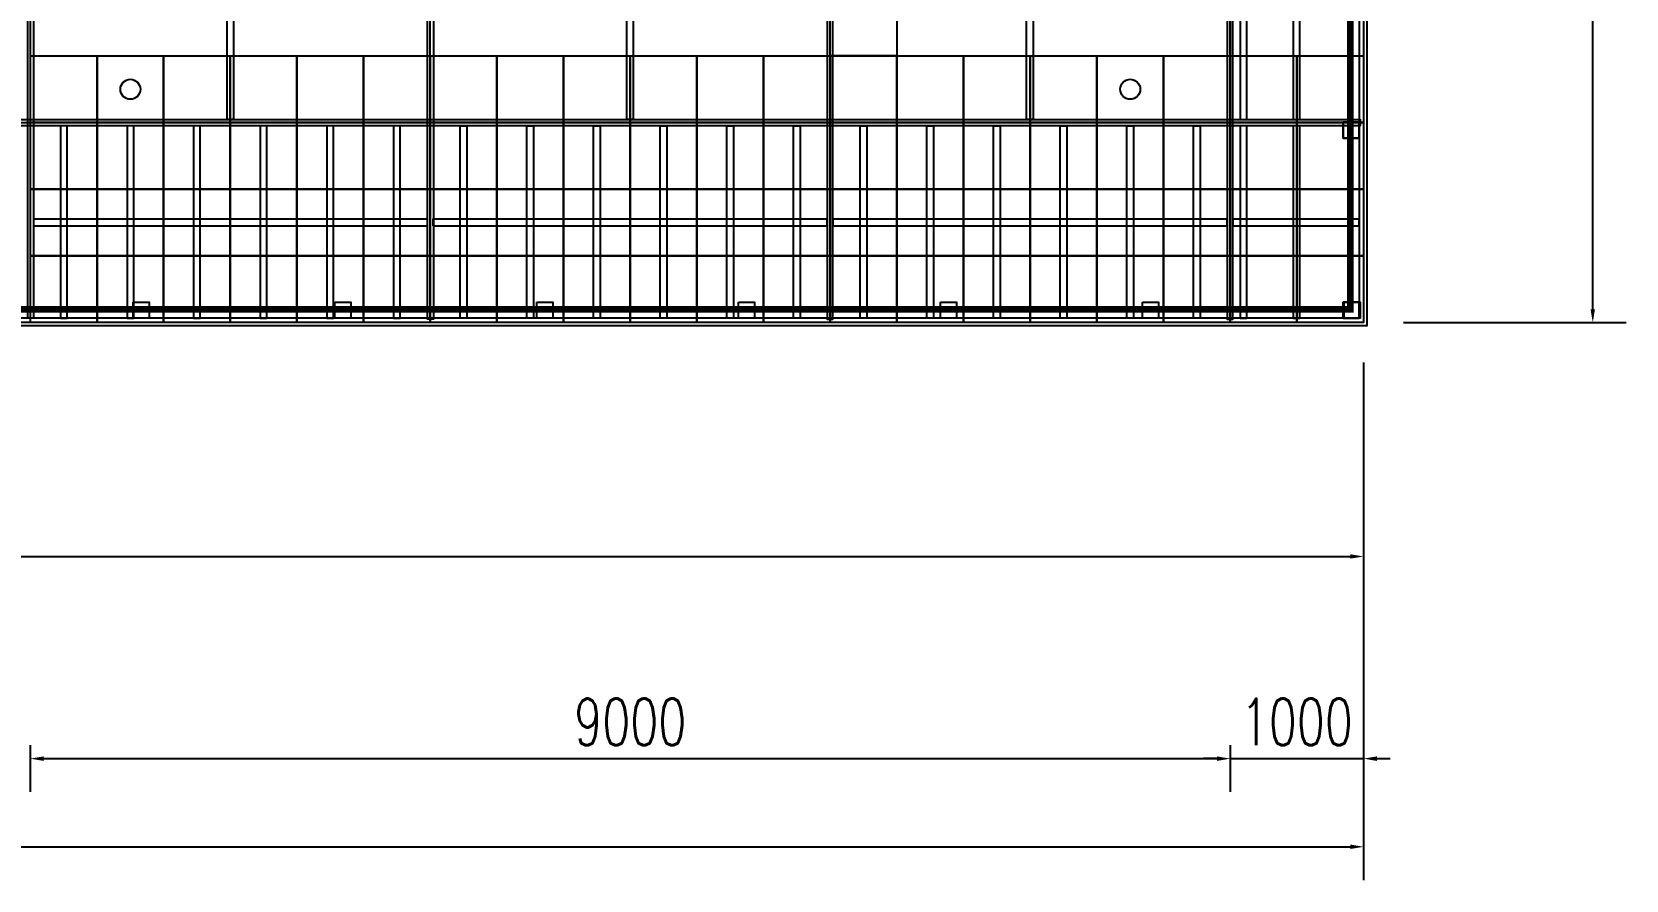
# Model space of a CAD drawing. Header units: millimetres. Extents: x -38645 to 143575, y -84298 to 156976.
# Drawn here: x -12008 to -50, y -79150 to -72788 of the extents above; entities that cross this region are included whole.
import ezdxf

# ---------------------------------------------------------------- set-up
doc = ezdxf.new("R2010")
doc.units = ezdxf.units.MM
doc.header["$LTSCALE"] = 1000
for name, color, linetype in [('DOTE', 1, 'Continuous'), ('PUB_DIM', 3, 'Continuous'), ('W- bollard系船栓', 4, 'Continuous'), ('W-FLOAT_BOWL浮筒', 253, 'Continuous'), ('W-PLASTIC_RAILINGS塑木栏杆', 6, 'Continuous'), ('W-STEEL_FRAME钢架', 3, 'Continuous'), ('W-STEEL_KEEL钢龙骨', 5, 'Continuous')]:
    doc.layers.add(name, color=color, linetype=linetype)
doc.styles.add('STANDARD_T3', font='simplex.shx', dxfattribs={"width": 0.7, "bigfont": 'gbcbig.shx'})
doc.dimstyles.new('W&&100', dxfattribs={"dimtxt": 350, "dimasz": 100, "dimexe": 250, "dimexo": 300, "dimgap": 100, "dimtad": 1, "dimdec": 0, "dimzin": 0, "dimdsep": 46, "dimtxsty": 'STANDARD_T3', "dimcen": 0.09, "dimclrd": 1, "dimclre": 1, "dimclrt": 7, "dimazin": 2, "dimtfac": 1, "dimtdec": 0, "dimtix": 1, "dimtmove": 2, "dimatfit": 3, "dimfxl": 100, "dimtolj": 1, "dimtzin": 0, "dimarcsym": 0})

# ---------------------------------------------------------------- blocks, each defined once
blk = doc.blocks.new('*D405')
at = {"color": 1, "lineweight": -2, "transparency": 16777216}
for p, q in [((-12020, -78139), (-12020, -78489)), ((-3020, -78139), (-3020, -78489)), ((-11920, -78239), (-3120, -78239))]:
    blk.add_line(p, q, dxfattribs=at)
at = {"color": 1, "transparency": 16777216}
for points in [[(-11920, -78222), (-11920, -78256), (-12020, -78239)], [(-3120, -78222), (-3120, -78256), (-3020, -78239)]]:
    blk.add_solid(points, dxfattribs=at)
at = {"layer": 'Defpoints', "color": 0, "transparency": 16777216}
for p in [(-12020, -73469), (-3020, -73469), (-3020, -78239)]:
    blk.add_point(p, dxfattribs=at)
at = {"color": 7, "transparency": 16777216, "insert": (-7520, -77964), "char_height": 350, "attachment_point": 5, "style": 'STANDARD_T3'}
blk.add_mtext('\\A1;9000', dxfattribs=at)
blk = doc.blocks.new('*D407')
at = {"color": 1, "lineweight": -2, "transparency": 16777216}
for p, q in [((-3020, -78139), (-3020, -78489)), ((-2020, -78139), (-2020, -78489)), ((-3120, -78239), (-3220, -78239)), ((-3020, -78239), (-2020, -78239)), ((-1920, -78239), (-1820, -78239))]:
    blk.add_line(p, q, dxfattribs=at)
at = {"color": 1, "transparency": 16777216}
for points in [[(-3120, -78222), (-3120, -78256), (-3020, -78239)], [(-1920, -78222), (-1920, -78256), (-2020, -78239)]]:
    blk.add_solid(points, dxfattribs=at)
at = {"layer": 'Defpoints', "color": 0, "transparency": 16777216}
for p in [(-3020, -73469), (-2020, -74969), (-2020, -78239)]:
    blk.add_point(p, dxfattribs=at)
at = {"color": 7, "transparency": 16777216, "insert": (-2520, -77964), "char_height": 350, "attachment_point": 5, "style": 'STANDARD_T3'}
blk.add_mtext('\\A1;1000', dxfattribs=at)
blk = doc.blocks.new('*D410')
at = {"layer": 'Defpoints', "color": 0, "transparency": 16777216}
for p in [(-37020, -74969), (-2020, -74969), (-2020, -78900)]:
    blk.add_point(p, dxfattribs=at)
at = {"layer": 'PUB_DIM', "color": 1, "lineweight": -2, "transparency": 16777216}
for p, q in [((-37020, -75269), (-37020, -79150)), ((-2020, -75269), (-2020, -79150)), ((-36920, -78900), (-2120, -78900))]:
    blk.add_line(p, q, dxfattribs=at)
at = {"layer": 'PUB_DIM', "color": 1, "transparency": 16777216}
for points in [[(-36920, -78883), (-36920, -78917), (-37020, -78900)], [(-2120, -78883), (-2120, -78917), (-2020, -78900)]]:
    blk.add_solid(points, dxfattribs=at)
at = {"layer": 'PUB_DIM', "color": 7, "transparency": 16777216, "insert": (-19520, -78625), "char_height": 350, "attachment_point": 5, "style": 'STANDARD_T3'}
blk.add_mtext('\\A1;35000', dxfattribs=at)
blk = doc.blocks.new('*D411')
at = {"layer": 'Defpoints', "color": 0, "transparency": 16777216}
for p in [(-2020, -66969), (-300, -66969), (-2020, -74969)]:
    blk.add_point(p, dxfattribs=at)
at = {"layer": 'PUB_DIM', "color": 1, "lineweight": -2, "transparency": 16777216}
for p, q in [((-1720, -66969), (-50, -66969)), ((-300, -74869), (-300, -67069)), ((-1720, -74969), (-50, -74969))]:
    blk.add_line(p, q, dxfattribs=at)
at = {"layer": 'PUB_DIM', "color": 1, "transparency": 16777216}
for points in [[(-317, -67069), (-284, -67069), (-300, -66969)], [(-317, -74869), (-284, -74869), (-300, -74969)]]:
    blk.add_solid(points, dxfattribs=at)
at = {"layer": 'PUB_DIM', "color": 7, "transparency": 16777216, "insert": (-575, -70969), "char_height": 350, "attachment_point": 5, "rotation": 90, "style": 'STANDARD_T3'}
blk.add_mtext('\\A1;8000', dxfattribs=at)
blk = doc.blocks.new('*U378')
at = {"layer": 'W-STEEL_FRAME钢架'}
blk.add_lwpolyline([(-60, 60), (60, 60), (60, -60), (-60, -60)], close=True, dxfattribs=at)
blk = doc.blocks.new('*U379')
at = {"layer": 'W-STEEL_FRAME钢架', "color": 0, "linetype": 'ByBlock', "lineweight": -2, "transparency": 16777216}
for p in [(25738, 0), (27252, 0), (28766, 0), (30280, 0), (31794, 0), (33308, 0), (34822, 0)]:
    blk.add_blockref('*U378', p, dxfattribs=at)
blk = doc.blocks.new('*U366')
at = {"layer": 'W-STEEL_FRAME钢架'}
blk.add_lwpolyline([(-60, 60), (60, 60), (60, -60), (-60, -60)], close=True, dxfattribs=at)
blk = doc.blocks.new('*U367')
at = {"layer": 'W-PLASTIC_RAILINGS塑木栏杆', "color": 0, "linetype": 'ByBlock', "lineweight": -2, "transparency": 16777216}
for p in [(0, 5400), (0, 4050), (0, 2700), (0, 1350), (0, 0)]:
    blk.add_blockref('*U366', p, dxfattribs=at)
blk = doc.blocks.new('9040')
for centre in [(750, -3750), (8250, -3750)]:
    blk.add_circle(centre, 75)
at = {"layer": 'DOTE'}
for p, q in [((0, -5000), (0, 1000)), ((3000, -5000), (3000, 1000)), ((6000, -5000), (6000, 1000)), ((9000, -5000), (9000, 1000)), ((-1000, 0), (10000, 0)), ((-1000, -2800), (10000, -2800)), ((-1000, -4000), (10000, -4000))]:
    blk.add_line(p, q, dxfattribs=at)
at = {"layer": 'W-STEEL_FRAME钢架'}
blk.add_lwpolyline([(0, 0), (9000, 0), (9000, -4000), (0, -4000)], close=True, dxfattribs=at)
blk = doc.blocks.new('*U384')
at = {"layer": 'W-STEEL_KEEL钢龙骨'}
for points in [[(-25, 3996), (25, 3996), (25, 1496), (-25, 1496)], [(-25, -3996), (25, -3996), (25, -2553), (-25, -2553)]]:
    blk.add_lwpolyline(points, close=True, dxfattribs=at)
blk = doc.blocks.new('*U385')
at = {"layer": 'W-STEEL_FRAME钢架', "color": 0, "linetype": 'ByBlock', "lineweight": -2, "transparency": 16777216}
for p in [(0, 0), (500, 0), (1000, 0), (1500, 0), (2000, 0), (2500, 0)]:
    blk.add_blockref('*U384', p, dxfattribs=at)
blk = doc.blocks.new('*U386')
at = {"layer": 'W-STEEL_KEEL钢龙骨'}
for points in [[(-25, 3996), (25, 3996), (25, 1496), (-25, 1496)], [(-25, -3996), (25, -3996), (25, -2553), (-25, -2553)]]:
    blk.add_lwpolyline(points, close=True, dxfattribs=at)
blk = doc.blocks.new('*U387')
at = {"layer": 'W-STEEL_FRAME钢架', "color": 0, "linetype": 'ByBlock', "lineweight": -2, "transparency": 16777216}
for p in [(0, 0), (500, 0), (1000, 0), (1500, 0), (2000, 0), (2500, 0)]:
    blk.add_blockref('*U386', p, dxfattribs=at)
blk = doc.blocks.new('*U388')
at = {"layer": 'W-STEEL_KEEL钢龙骨'}
for points in [[(-25, 3996), (25, 3996), (25, 1496), (-25, 1496)], [(-25, -3996), (25, -3996), (25, -2553), (-25, -2553)]]:
    blk.add_lwpolyline(points, close=True, dxfattribs=at)
blk = doc.blocks.new('*U389')
at = {"layer": 'W-STEEL_FRAME钢架', "color": 0, "linetype": 'ByBlock', "lineweight": -2, "transparency": 16777216}
for p in [(0, 0), (500, 0), (1000, 0), (1500, 0), (2000, 0), (2500, 0)]:
    blk.add_blockref('*U388', p, dxfattribs=at)
blk = doc.blocks.new('*U398')
at = {"layer": 'W-STEEL_FRAME钢架'}
blk.add_lwpolyline([(-60, -60), (60, -60), (60, 60), (-60, 60)], close=True, dxfattribs=at)
blk = doc.blocks.new('*U399')
at = {"layer": 'W- bollard系船栓', "color": 0, "linetype": 'ByBlock', "lineweight": -2, "transparency": 16777216}
for p in [(0, 5400), (0, 4050), (0, 2700), (0, 1350), (0, 0)]:
    blk.add_blockref('*U398', p, dxfattribs=at)
blk = doc.blocks.new('*D415')
at = {"layer": 'Defpoints', "color": 0, "transparency": 16777216}
for p in [(-31520, -72969), (-2020, -74969), (-2020, -76723)]:
    blk.add_point(p, dxfattribs=at)
at = {"layer": 'W-FLOAT_BOWL浮筒', "color": 1, "lineweight": -2, "transparency": 16777216}
for p, q in [((-31520, -76623), (-31520, -76973)), ((-2020, -76623), (-2020, -76973)), ((-31420, -76723), (-2120, -76723))]:
    blk.add_line(p, q, dxfattribs=at)
at = {"layer": 'W-FLOAT_BOWL浮筒', "color": 1, "transparency": 16777216}
for points in [[(-31420, -76706), (-31420, -76739), (-31520, -76723)], [(-2120, -76706), (-2120, -76739), (-2020, -76723)]]:
    blk.add_solid(points, dxfattribs=at)
at = {"layer": 'W-FLOAT_BOWL浮筒', "color": 7, "transparency": 16777216, "insert": (-16770, -76448), "char_height": 350, "attachment_point": 5, "style": 'STANDARD_T3'}
blk.add_mtext('\\A1;29500', dxfattribs=at)

msp = doc.modelspace()

# ---------------------------------------------------------------- linework, layer by layer
at = {"layer": 'W-FLOAT_BOWL浮筒'}
for points in [[(-37019.8, -66968.9), (-2019.8, -66968.9), (-2019.8, -74968.9), (-37019.8, -74968.9)], [(-6019.8, -72468.9), (-5519.8, -72468.9), (-5519.8, -72968.9), (-6019.8, -72968.9)], [(-12019.8, -72968.9), (-11519.8, -72968.9), (-11519.8, -73468.9), (-12019.8, -73468.9)], [(-11519.8, -72968.9), (-11019.8, -72968.9), (-11019.8, -73468.9), (-11519.8, -73468.9)], [(-11019.8, -72968.9), (-10519.8, -72968.9), (-10519.8, -73468.9), (-11019.8, -73468.9)], [(-10519.8, -72968.9), (-10019.8, -72968.9), (-10019.8, -73468.9), (-10519.8, -73468.9)], [(-10019.8, -72968.9), (-9519.8, -72968.9), (-9519.8, -73468.9), (-10019.8, -73468.9)], [(-9519.8, -72968.9), (-9019.8, -72968.9), (-9019.8, -73468.9), (-9519.8, -73468.9)], [(-9019.8, -72968.9), (-8519.8, -72968.9), (-8519.8, -73468.9), (-9019.8, -73468.9)], [(-8519.8, -72968.9), (-8019.8, -72968.9), (-8019.8, -73468.9), (-8519.8, -73468.9)], [(-8019.8, -72968.9), (-7519.8, -72968.9), (-7519.8, -73468.9), (-8019.8, -73468.9)], [(-7519.8, -72968.9), (-7019.8, -72968.9), (-7019.8, -73468.9), (-7519.8, -73468.9)], [(-7019.8, -72968.9), (-6519.8, -72968.9), (-6519.8, -73468.9), (-7019.8, -73468.9)], [(-6519.8, -72968.9), (-6019.8, -72968.9), (-6019.8, -73468.9), (-6519.8, -73468.9)], [(-6019.8, -72968.9), (-5519.8, -72968.9), (-5519.8, -73468.9), (-6019.8, -73468.9)], [(-5519.8, -72968.9), (-5019.8, -72968.9), (-5019.8, -73468.9), (-5519.8, -73468.9)], [(-5019.8, -72968.9), (-4519.8, -72968.9), (-4519.8, -73468.9), (-5019.8, -73468.9)], [(-4519.8, -72968.9), (-4019.8, -72968.9), (-4019.8, -73468.9), (-4519.8, -73468.9)], [(-4019.8, -72968.9), (-3519.8, -72968.9), (-3519.8, -73468.9), (-4019.8, -73468.9)], [(-3519.8, -72968.9), (-3019.8, -72968.9), (-3019.8, -73468.9), (-3519.8, -73468.9)], [(-3019.8, -72968.9), (-2519.8, -72968.9), (-2519.8, -73468.9), (-3019.8, -73468.9)], [(-2519.8, -72968.9), (-2019.8, -72968.9), (-2019.8, -73468.9), (-2519.8, -73468.9)], [(-12019.8, -73468.9), (-11519.8, -73468.9), (-11519.8, -73968.9), (-12019.8, -73968.9)], [(-11519.8, -73468.9), (-11019.8, -73468.9), (-11019.8, -73968.9), (-11519.8, -73968.9)], [(-11019.8, -73468.9), (-10519.8, -73468.9), (-10519.8, -73968.9), (-11019.8, -73968.9)], [(-10519.8, -73468.9), (-10019.8, -73468.9), (-10019.8, -73968.9), (-10519.8, -73968.9)], [(-10019.8, -73468.9), (-9519.8, -73468.9), (-9519.8, -73968.9), (-10019.8, -73968.9)], [(-9519.8, -73468.9), (-9019.8, -73468.9), (-9019.8, -73968.9), (-9519.8, -73968.9)], [(-9019.8, -73468.9), (-8519.8, -73468.9), (-8519.8, -73968.9), (-9019.8, -73968.9)], [(-8519.8, -73468.9), (-8019.8, -73468.9), (-8019.8, -73968.9), (-8519.8, -73968.9)], [(-8019.8, -73468.9), (-7519.8, -73468.9), (-7519.8, -73968.9), (-8019.8, -73968.9)], [(-7519.8, -73468.9), (-7019.8, -73468.9), (-7019.8, -73968.9), (-7519.8, -73968.9)], [(-7019.8, -73468.9), (-6519.8, -73468.9), (-6519.8, -73968.9), (-7019.8, -73968.9)], [(-6519.8, -73468.9), (-6019.8, -73468.9), (-6019.8, -73968.9), (-6519.8, -73968.9)], [(-6019.8, -73468.9), (-5519.8, -73468.9), (-5519.8, -73968.9), (-6019.8, -73968.9)], [(-5519.8, -73468.9), (-5019.8, -73468.9), (-5019.8, -73968.9), (-5519.8, -73968.9)], [(-5019.8, -73468.9), (-4519.8, -73468.9), (-4519.8, -73968.9), (-5019.8, -73968.9)], [(-4519.8, -73468.9), (-4019.8, -73468.9), (-4019.8, -73968.9), (-4519.8, -73968.9)], [(-4019.8, -73468.9), (-3519.8, -73468.9), (-3519.8, -73968.9), (-4019.8, -73968.9)], [(-3519.8, -73468.9), (-3019.8, -73468.9), (-3019.8, -73968.9), (-3519.8, -73968.9)], [(-3019.8, -73468.9), (-2519.8, -73468.9), (-2519.8, -73968.9), (-3019.8, -73968.9)], [(-2519.8, -73468.9), (-2019.8, -73468.9), (-2019.8, -73968.9), (-2519.8, -73968.9)], [(-12019.8, -73968.9), (-11519.8, -73968.9), (-11519.8, -74468.9), (-12019.8, -74468.9)], [(-11519.8, -73968.9), (-11019.8, -73968.9), (-11019.8, -74468.9), (-11519.8, -74468.9)], [(-11019.8, -73968.9), (-10519.8, -73968.9), (-10519.8, -74468.9), (-11019.8, -74468.9)], [(-10519.8, -73968.9), (-10019.8, -73968.9), (-10019.8, -74468.9), (-10519.8, -74468.9)], [(-10019.8, -73968.9), (-9519.8, -73968.9), (-9519.8, -74468.9), (-10019.8, -74468.9)], [(-9519.8, -73968.9), (-9019.8, -73968.9), (-9019.8, -74468.9), (-9519.8, -74468.9)], [(-9019.8, -73968.9), (-8519.8, -73968.9), (-8519.8, -74468.9), (-9019.8, -74468.9)], [(-8519.8, -73968.9), (-8019.8, -73968.9), (-8019.8, -74468.9), (-8519.8, -74468.9)], [(-8019.8, -73968.9), (-7519.8, -73968.9), (-7519.8, -74468.9), (-8019.8, -74468.9)], [(-7519.8, -73968.9), (-7019.8, -73968.9), (-7019.8, -74468.9), (-7519.8, -74468.9)], [(-7019.8, -73968.9), (-6519.8, -73968.9), (-6519.8, -74468.9), (-7019.8, -74468.9)], [(-6519.8, -73968.9), (-6019.8, -73968.9), (-6019.8, -74468.9), (-6519.8, -74468.9)], [(-6019.8, -73968.9), (-5519.8, -73968.9), (-5519.8, -74468.9), (-6019.8, -74468.9)], [(-5519.8, -73968.9), (-5019.8, -73968.9), (-5019.8, -74468.9), (-5519.8, -74468.9)], [(-5019.8, -73968.9), (-4519.8, -73968.9), (-4519.8, -74468.9), (-5019.8, -74468.9)], [(-4519.8, -73968.9), (-4019.8, -73968.9), (-4019.8, -74468.9), (-4519.8, -74468.9)], [(-4019.8, -73968.9), (-3519.8, -73968.9), (-3519.8, -74468.9), (-4019.8, -74468.9)], [(-3519.8, -73968.9), (-3019.8, -73968.9), (-3019.8, -74468.9), (-3519.8, -74468.9)], [(-3019.8, -73968.9), (-2519.8, -73968.9), (-2519.8, -74468.9), (-3019.8, -74468.9)], [(-2519.8, -73968.9), (-2019.8, -73968.9), (-2019.8, -74468.9), (-2519.8, -74468.9)], [(-12019.8, -74468.9), (-11519.8, -74468.9), (-11519.8, -74968.9), (-12019.8, -74968.9)], [(-11519.8, -74468.9), (-11019.8, -74468.9), (-11019.8, -74968.9), (-11519.8, -74968.9)], [(-11019.8, -74468.9), (-10519.8, -74468.9), (-10519.8, -74968.9), (-11019.8, -74968.9)], [(-10519.8, -74468.9), (-10019.8, -74468.9), (-10019.8, -74968.9), (-10519.8, -74968.9)], [(-10019.8, -74468.9), (-9519.8, -74468.9), (-9519.8, -74968.9), (-10019.8, -74968.9)], [(-9519.8, -74468.9), (-9019.8, -74468.9), (-9019.8, -74968.9), (-9519.8, -74968.9)], [(-9019.8, -74468.9), (-8519.8, -74468.9), (-8519.8, -74968.9), (-9019.8, -74968.9)], [(-8519.8, -74468.9), (-8019.8, -74468.9), (-8019.8, -74968.9), (-8519.8, -74968.9)], [(-8019.8, -74468.9), (-7519.8, -74468.9), (-7519.8, -74968.9), (-8019.8, -74968.9)], [(-7519.8, -74468.9), (-7019.8, -74468.9), (-7019.8, -74968.9), (-7519.8, -74968.9)], [(-7019.8, -74468.9), (-6519.8, -74468.9), (-6519.8, -74968.9), (-7019.8, -74968.9)], [(-6519.8, -74468.9), (-6019.8, -74468.9), (-6019.8, -74968.9), (-6519.8, -74968.9)], [(-6019.8, -74468.9), (-5519.8, -74468.9), (-5519.8, -74968.9), (-6019.8, -74968.9)], [(-5519.8, -74468.9), (-5019.8, -74468.9), (-5019.8, -74968.9), (-5519.8, -74968.9)], [(-5019.8, -74468.9), (-4519.8, -74468.9), (-4519.8, -74968.9), (-5019.8, -74968.9)], [(-4519.8, -74468.9), (-4019.8, -74468.9), (-4019.8, -74968.9), (-4519.8, -74968.9)], [(-4019.8, -74468.9), (-3519.8, -74468.9), (-3519.8, -74968.9), (-4019.8, -74968.9)], [(-3519.8, -74468.9), (-3019.8, -74468.9), (-3019.8, -74968.9), (-3519.8, -74968.9)], [(-3019.8, -74468.9), (-2519.8, -74468.9), (-2519.8, -74968.9), (-3019.8, -74968.9)], [(-2519.8, -74468.9), (-2019.8, -74468.9), (-2019.8, -74968.9), (-2519.8, -74968.9)]]:
    msp.add_lwpolyline(points, close=True, dxfattribs=at)
at = {"layer": 'W-PLASTIC_RAILINGS塑木栏杆', "const_width": 50}
msp.add_lwpolyline([(-2019.8, -67068.9), (-36919.8, -67068.9), (-36919.8, -74868.9), (-2119.8, -74868.9), (-2119.8, -69468.9)], dxfattribs=at)
at = {"layer": 'W-STEEL_FRAME钢架'}
for points in [[(-37044.8, -66943.9), (-1994.8, -66943.9), (-1994.8, -74993.9), (-37044.8, -74993.9)], [(-12039.8, -66943.9), (-11996.8, -66943.9), (-11996.8, -74935.9), (-12039.8, -74935.9)], [(-9039.8, -66943.9), (-8996.8, -66943.9), (-8996.8, -74943.9), (-9039.8, -74943.9)], [(-5999.8, -66943.9), (-6042.8, -66943.9), (-6042.8, -74943.9), (-5999.8, -74943.9)], [(-2999.8, -66943.9), (-3042.8, -66943.9), (-3042.8, -74943.9), (-2999.8, -74943.9)], [(-36986.8, -67001.9), (-2052.8, -67001.9), (-2052.8, -74935.9), (-36986.8, -74935.9)], [(-10495.8, -69492.9), (-10495.8, -73444.9), (-10543.8, -73444.9), (-10543.8, -69492.9)], [(-7498.8, -69492.9), (-7498.8, -73444.9), (-7546.8, -73444.9), (-7546.8, -69492.9)], [(-4498.8, -69492.9), (-4498.8, -73444.9), (-4546.8, -73444.9), (-4546.8, -69492.9)], [(-37044.8, -73444.9), (-2044.8, -73444.9), (-2044.8, -73492.9), (-37044.8, -73492.9)]]:
    msp.add_lwpolyline(points, close=True, dxfattribs=at)
at = {"layer": 'W-STEEL_FRAME钢架', "color": 6}
for points in [[(-11996.8, -74243.9), (-9039.8, -74243.9), (-9039.8, -74193.9), (-11996.8, -74193.9)], [(-8999.8, -74243.9), (-6042.8, -74243.9), (-6042.8, -74193.9), (-8999.8, -74193.9)], [(-5999.8, -74243.9), (-3042.8, -74243.9), (-3042.8, -74193.9), (-5999.8, -74193.9)], [(-2999.8, -74243.9), (-2052.8, -74243.9), (-2052.8, -74193.9), (-2999.8, -74193.9)]]:
    msp.add_lwpolyline(points, close=True, dxfattribs=at)
at = {"layer": 'W-STEEL_KEEL钢龙骨'}
for points in [[(-2944.8, -73444.9), (-2894.8, -73444.9), (-2894.8, -71492.9), (-2944.8, -71492.9)], [(-2547.8, -73444.9), (-2497.8, -73444.9), (-2497.8, -71492.9), (-2547.8, -71492.9)], [(-2944.8, -74935.9), (-2894.8, -74935.9), (-2894.8, -73492.9), (-2944.8, -73492.9)], [(-2547.8, -74935.9), (-2497.8, -74935.9), (-2497.8, -73492.9), (-2547.8, -73492.9)]]:
    msp.add_lwpolyline(points, close=True, dxfattribs=at)

# ---------------------------------------------------------------- block references
msp.add_blockref('9040', (-12019.8, -69468.9))
at = {"layer": 'W- bollard系船栓'}
msp.add_blockref('*U399', (-2112.8, -74875.9), dxfattribs=at)
at = {"layer": 'W-PLASTIC_RAILINGS塑木栏杆'}
msp.add_blockref('*U367', (-2112.8, -74875.9), dxfattribs=at)
at = {"layer": 'W-STEEL_FRAME钢架'}
for name, p in [('*U385', (-11769.8, -70939.9)), ('*U379', (-36926.8, -74875.9))]:
    msp.add_blockref(name, p, dxfattribs=at)
at = {"layer": 'W-STEEL_FRAME钢架', "xscale": -1}
for name, p in [('*U387', (-6269.8, -70939.9)), ('*U389', (-3269.8, -70939.9))]:
    msp.add_blockref(name, p, dxfattribs=at)

# ---------------------------------------------------------------- dimensions: what is measured, and where the dimension line sits
for base, p1, p2, picture, middle in [((-3019.8, -78239.1), (-12019.8, -73468.9), (-3019.8, -73468.9), '*D405', (-7519.8, -77964.1)), ((-2019.8, -78239.1), (-3019.8, -73468.9), (-2019.8, -74968.9), '*D407', (-2519.8, -77964.1))]:
    dim = msp.add_linear_dim(base=base, p1=p1, p2=p2, dimstyle='W&&100', override={"dimfxlon": 1})
    dim.commit()
    dim.dimension.update_dxf_attribs({"geometry": picture, "text_midpoint": middle})
at = {"layer": 'PUB_DIM'}
dim = msp.add_linear_dim(base=(-300.2, -66968.9), p1=(-2019.8, -74968.9), p2=(-2019.8, -66968.9), angle=90, dimstyle='W&&100', dxfattribs=at)
dim.commit()
dim.dimension.update_dxf_attribs({"geometry": '*D411', "text_midpoint": (-575.2, -70968.9)})
dim = msp.add_linear_dim(base=(-2019.8, -78900), p1=(-37019.8, -74968.9), p2=(-2019.8, -74968.9), dimstyle='W&&100', dxfattribs=at)
dim.commit()
dim.dimension.update_dxf_attribs({"geometry": '*D410', "text_midpoint": (-19519.8, -78625)})
at = {"layer": 'W-FLOAT_BOWL浮筒'}
dim = msp.add_linear_dim(base=(-2019.8, -76722.8), p1=(-31519.8, -72968.9), p2=(-2019.8, -74968.9), dimstyle='W&&100', override={"dimfxlon": 1}, dxfattribs=at)
dim.commit()
dim.dimension.update_dxf_attribs({"geometry": '*D415', "text_midpoint": (-16769.8, -76447.8)})

doc.saveas('drawing.dxf')
